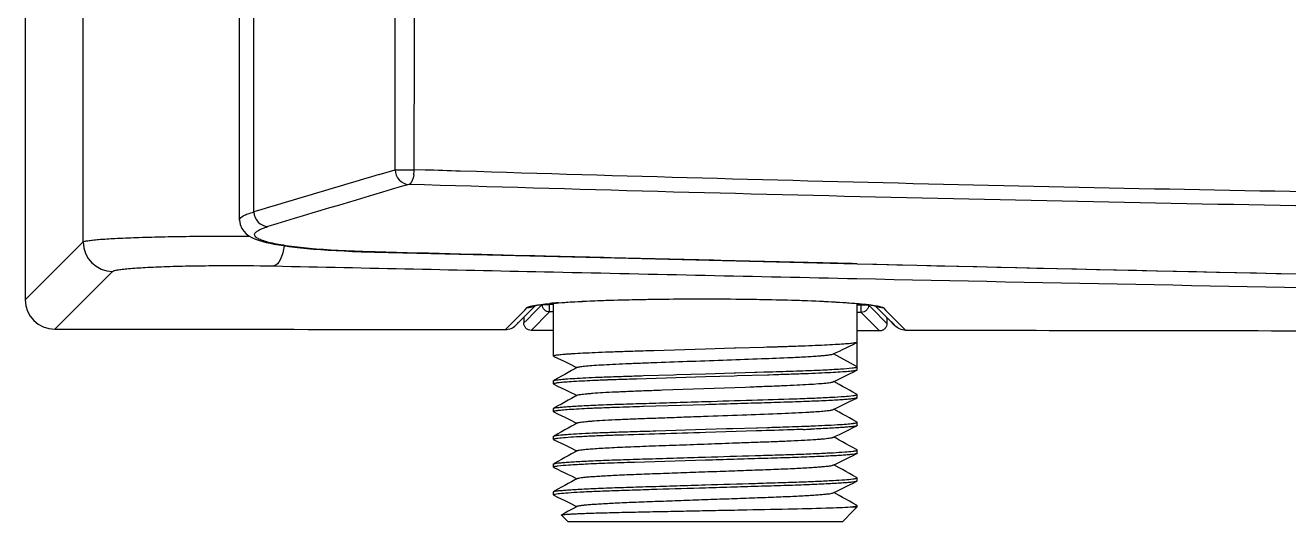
# Model space of a CAD drawing. Header units: millimetres. Extents: x 50 to 1286, y 47 to 781.
# Drawn here: x 50 to 135.7, y 368.3 to 402 of the extents above; entities that cross this region are included whole.
import ezdxf

# ---------------------------------------------------------------- set-up
doc = ezdxf.new("R2010")
doc.units = ezdxf.units.MM
doc.header["$LTSCALE"] = 20
doc.layers.add('00_COMPONENTS', color=7, linetype='Continuous')

msp = doc.modelspace()

# ---------------------------------------------------------------- linework, layer by layer
at = {"layer": '00_COMPONENTS', "color": 7, "linetype": 'Continuous'}
for p, q in [((49.999, 437.408), (49.999, 383.402)), ((64.542, 388.816), (64.542, 404.25)), ((64.542, 388.812), (64.542, 388.813)), ((73.7, 386.638), (73.7, 386.638)), ((83.285, 381.676), (84.27, 382.664)), ((84.27, 382.664), (84.565, 382.96)), ((84.565, 382.96), (84.62, 383.015)), ((85.845, 379.58), (85.845, 383.167)), ((106.445, 380.522), (106.445, 383.147)), ((83.826, 382.219), (83.826, 381.827)), ((108.464, 382.186), (108.464, 381.793)), ((108.894, 381.75), (109.001, 381.642)), ((85.845, 381.326), (84.325, 381.328)), ((107.964, 381.293), (106.445, 381.296)), ((92.637, 379.944), (92.611, 379.944)), ((96.145, 380.051), (92.637, 379.944)), ((98.097, 380.111), (96.145, 380.051)), ((98.184, 380.113), (98.097, 380.111)), ((100.107, 380.172), (98.184, 380.113)), ((101.277, 380.208), (101.193, 380.205)), ((101.4, 380.211), (101.277, 380.208)), ((106.445, 380.522), (106.429, 380.507)), ((106.445, 378.855), (106.445, 380.522)), ((106.445, 378.855), (104.845, 379.743)), ((87.268, 378.878), (87.427, 378.8)), ((87.46, 378.818), (87.427, 378.8)), ((91.297, 378.236), (91.347, 378.238)), ((91.347, 378.238), (91.818, 378.252)), ((96.145, 378.168), (91.476, 378.026)), ((91.818, 378.252), (91.941, 378.256)), ((91.941, 378.256), (93.998, 378.318)), ((93.998, 378.318), (94.196, 378.324)), ((94.196, 378.324), (96.145, 378.384)), ((96.145, 378.384), (98.09, 378.443)), ((98.097, 378.227), (96.145, 378.168)), ((98.09, 378.443), (98.19, 378.446)), ((98.291, 378.233), (98.097, 378.227)), ((98.19, 378.446), (99.491, 378.486)), ((100.349, 378.296), (98.291, 378.233)), ((99.491, 378.486), (99.641, 378.49)), ((99.641, 378.49), (100.114, 378.505)), ((100.114, 378.505), (100.711, 378.523)), ((100.475, 378.3), (100.349, 378.296)), ((100.759, 378.308), (100.475, 378.3)), ((100.946, 378.314), (100.759, 378.308)), ((100.993, 378.315), (100.946, 378.314)), ((106.445, 378.639), (106.445, 378.855)), ((85.845, 377.697), (85.845, 377.913)), ((88.982, 377.94), (88.893, 377.937)), ((91.343, 378.022), (91.294, 378.02)), ((91.476, 378.026), (91.343, 378.022)), ((93.238, 377.284), (98.837, 377.486)), ((98.837, 377.486), (99.181, 377.498)), ((99.181, 377.498), (99.306, 377.503)), ((104.825, 377.841), (104.862, 377.859)), ((105.013, 377.775), (104.862, 377.859)), ((87.268, 376.995), (87.427, 376.917)), ((87.46, 376.935), (87.427, 376.917)), ((102.19, 376.687), (102.211, 376.687)), ((106.432, 376.986), (106.398, 377.005)), ((106.445, 376.755), (106.445, 376.971)), ((85.845, 375.814), (85.845, 376.03)), ((88.982, 376.057), (88.888, 376.053)), ((91.94, 376.157), (91.897, 376.155)), ((96.145, 376.285), (91.94, 376.157)), ((104.825, 375.957), (104.862, 375.975)), ((105.013, 375.891), (104.862, 375.975)), ((87.268, 375.111), (87.427, 375.034)), ((87.46, 375.052), (87.427, 375.034)), ((96.145, 374.617), (97.577, 374.661)), ((97.577, 374.661), (97.754, 374.666)), ((97.754, 374.666), (98.008, 374.674)), ((98.008, 374.674), (99.606, 374.723)), ((99.606, 374.723), (99.679, 374.725)), ((99.679, 374.725), (100.35, 374.745)), ((102.693, 374.821), (102.776, 374.824)), ((103.371, 374.631), (103.305, 374.629)), ((103.308, 374.845), (103.374, 374.848)), ((103.374, 374.848), (103.402, 374.849)), ((106.432, 375.102), (106.398, 375.121)), ((106.445, 374.872), (106.445, 375.088)), ((85.845, 373.93), (85.845, 374.146)), ((89.649, 374.199), (89.514, 374.194)), ((90.228, 374.219), (90.078, 374.214)), ((92.364, 374.502), (92.609, 374.51)), ((92.609, 374.51), (92.781, 374.515)), ((92.781, 374.515), (96.145, 374.617)), ((99.613, 374.507), (96.145, 374.401)), ((99.68, 374.509), (99.613, 374.507)), ((102.771, 374.608), (102.701, 374.605)), ((104.825, 374.074), (104.862, 374.092)), ((105.013, 374.008), (104.862, 374.092)), ((87.268, 373.228), (87.427, 373.15)), ((87.46, 373.168), (87.427, 373.15)), ((106.432, 373.219), (106.398, 373.238)), ((106.445, 372.989), (106.445, 373.205)), ((85.845, 372.047), (85.845, 372.263)), ((91.337, 372.372), (91.294, 372.37)), ((96.145, 372.518), (91.337, 372.372)), ((104.825, 372.191), (104.862, 372.209)), ((105.013, 372.125), (104.862, 372.209)), ((87.268, 371.345), (87.427, 371.267)), ((87.46, 371.285), (87.427, 371.267)), ((106.432, 371.336), (106.398, 371.355)), ((106.445, 371.105), (106.445, 371.321)), ((85.845, 370.164), (85.845, 370.38)), ((85.845, 370.164), (85.862, 370.147)), ((104.825, 370.307), (104.862, 370.325)), ((105.013, 370.241), (104.862, 370.325)), ((86.845, 368.35), (86.393, 368.801)), ((87.268, 369.461), (87.427, 369.384)), ((87.46, 369.402), (87.427, 369.384)), ((105.445, 368.35), (106.196, 369.101)), ((105.976, 369.35), (106.432, 369.35)), ((106.196, 369.101), (106.445, 369.35)), ((106.432, 369.452), (106.398, 369.471)), ((106.445, 369.438), (106.432, 369.453)), ((106.432, 369.35), (106.445, 369.35)), ((106.445, 369.35), (106.445, 369.438)), ((88.504, 368.35), (86.845, 368.35)), ((88.895, 368.35), (88.504, 368.35)), ((96.145, 368.35), (88.895, 368.35)), ((96.347, 368.35), (96.145, 368.35)), ((103.639, 368.35), (96.347, 368.35)), ((104.874, 368.35), (103.639, 368.35)), ((105.445, 368.35), (104.874, 368.35))]:
    msp.add_line(p, q, dxfattribs=at)
at = {"layer": '00_COMPONENTS', "color": 9, "linetype": 'Continuous'}
for p, q in [((50, 437.9), (50, 383.402)), ((53.928, 387.325), (53.928, 405.396)), ((65.512, 389.362), (65.512, 404.25)), ((74.015, 391.904), (75.087, 392.221)), ((77.135, 392.201), (76.392, 392.225)), ((80.61, 392.092), (79.517, 392.126)), ((50, 383.402), (53.928, 387.325)), ((73.7, 386.638), (73.744, 386.644)), ((51.997, 381.405), (55.925, 385.328)), ((50, 383.402), (49.999, 383.402)), ((82.74, 381.548), (83.895, 382.707)), ((83.895, 382.707), (84.06, 382.873)), ((84.374, 382.375), (84.161, 382.162)), ((85.571, 382.573), (84.325, 381.328)), ((85.073, 383.072), (84.374, 382.375)), ((85.073, 383.072), (85.073, 383.086)), ((85.073, 383.072), (85.572, 383.072)), ((85.571, 382.573), (85.572, 383.072)), ((85.845, 382.573), (85.571, 382.573)), ((85.572, 383.072), (85.572, 383.141)), ((85.845, 383.072), (85.572, 383.072)), ((106.718, 383.042), (106.445, 383.042)), ((106.717, 382.542), (106.445, 382.543)), ((106.717, 382.542), (106.718, 383.042)), ((107.964, 381.293), (106.717, 382.542)), ((106.718, 383.122), (106.718, 383.042)), ((107.217, 383.042), (106.718, 383.042)), ((107.217, 383.065), (107.217, 383.042)), ((107.43, 382.828), (107.217, 383.042)), ((108.464, 381.793), (107.43, 382.828)), ((108.227, 382.849), (108.391, 382.683)), ((108.391, 382.683), (108.556, 382.516)), ((82.575, 381.383), (82.74, 381.548)), ((84.051, 382.052), (83.826, 381.827)), ((84.161, 382.162), (84.051, 382.052)), ((109.546, 381.513), (109.712, 381.345))]:
    msp.add_line(p, q, dxfattribs=at)
at = {"layer": '00_COMPONENTS', "color": 7, "linetype": 'Continuous'}
for points in [[(64.542, 388.812), (64.585, 388.499), (64.688, 388.246)], [(64.688, 388.246), (64.825, 388.045), (64.988, 387.879)], [(64.988, 387.879), (65.162, 387.748), (65.334, 387.646), (65.506, 387.563), (65.691, 387.488), (65.893, 387.419), (66.108, 387.355), (66.345, 387.294), (66.605, 387.235), (66.888, 387.179), (67.196, 387.124), (67.529, 387.072), (67.887, 387.021)], [(67.887, 387.021), (68.27, 386.973), (68.677, 386.928), (69.109, 386.885), (69.566, 386.844), (70.048, 386.807), (70.554, 386.772), (71.082, 386.74), (71.633, 386.711), (72.206, 386.686), (72.798, 386.664), (73.407, 386.645), (73.7, 386.638)], [(73.7, 386.638), (90.926, 386.222), (106.44, 385.845)], [(106.44, 385.845), (108.577, 385.793), (125.781, 385.393), (142.545, 385.035), (158.892, 384.718), (174.891, 384.442), (190.546, 384.207), (193.147, 384.174)], [(86.018, 383.181), (86.202, 383.196), (86.398, 383.211), (86.604, 383.225), (86.821, 383.239), (87.048, 383.253), (87.287, 383.267), (87.537, 383.281), (87.797, 383.294), (88.069, 383.307), (88.352, 383.32), (88.645, 383.333), (88.949, 383.345), (89.263, 383.356), (89.586, 383.368), (89.919, 383.378), (90.262, 383.388), (90.613, 383.398), (90.972, 383.407), (91.339, 383.416), (91.714, 383.424), (92.095, 383.431), (92.482, 383.437), (92.875, 383.443), (93.274, 383.448), (93.676, 383.453), (94.083, 383.456), (94.493, 383.46), (94.905, 383.462), (95.319, 383.463), (95.735, 383.464), (96.15, 383.464), (96.566, 383.463), (96.981, 383.462), (97.394, 383.459), (97.806, 383.456), (98.214, 383.453), (98.62, 383.448), (99.021, 383.443), (99.418, 383.437), (99.81, 383.431), (100.196, 383.423), (100.576, 383.416), (100.949, 383.407), (101.315, 383.398), (101.674, 383.388), (102.024, 383.378), (102.366, 383.367), (102.699, 383.356), (103.023, 383.344), (103.338, 383.332), (103.642, 383.319), (103.937, 383.306), (104.221, 383.293), (104.494, 383.279), (104.757, 383.265), (105.009, 383.251), (105.25, 383.236), (105.479, 383.221), (105.698, 383.206), (105.906, 383.191), (106.103, 383.176), (106.289, 383.161)], [(84.529, 382.996), (84.524, 382.994), (84.506, 382.987), (84.513, 382.989), (84.533, 382.995), (84.566, 383.003), (84.614, 383.014), (84.672, 383.025), (84.741, 383.038), (84.822, 383.051), (84.914, 383.065)], [(84.914, 383.065), (85.015, 383.079), (85.128, 383.093), (85.25, 383.108), (85.383, 383.122), (85.526, 383.137)], [(85.526, 383.137), (85.679, 383.152), (85.843, 383.167), (86.018, 383.181)], [(106.289, 383.161), (106.464, 383.146), (106.628, 383.13), (106.781, 383.115), (106.923, 383.1), (107.055, 383.085), (107.176, 383.07), (107.286, 383.056), (107.385, 383.042), (107.475, 383.028), (107.553, 383.015), (107.62, 383.002), (107.677, 382.991), (107.723, 382.981), (107.754, 382.973), (107.759, 382.971)], [(107.666, 382.993), (107.814, 382.843), (107.998, 382.658), (108.18, 382.473), (108.361, 382.29), (108.54, 382.109)], [(108.54, 382.109), (108.718, 381.929), (108.894, 381.75)], [(104.826, 379.725), (105.019, 379.819), (105.235, 379.925), (105.458, 380.033), (105.688, 380.145), (105.924, 380.26), (106.166, 380.379), (106.429, 380.507)], [(85.862, 379.564), (86.121, 379.438), (86.362, 379.32), (86.597, 379.205), (86.827, 379.093), (87.05, 378.984), (87.268, 378.878)], [(87.427, 378.8), (87.276, 378.716), (87.059, 378.595), (86.837, 378.472), (86.609, 378.345), (86.375, 378.215), (86.136, 378.082), (85.892, 377.946), (85.858, 377.927)], [(104.862, 377.859), (105.022, 377.936), (105.239, 378.043), (105.463, 378.152), (105.692, 378.264), (105.928, 378.378), (106.169, 378.496), (106.428, 378.622)], [(85.862, 377.681), (86.121, 377.554), (86.362, 377.437), (86.597, 377.322), (86.827, 377.21), (87.05, 377.101), (87.268, 376.995)], [(106.398, 377.005), (106.153, 377.141), (105.914, 377.273), (105.681, 377.403), (105.453, 377.53), (105.23, 377.654), (105.013, 377.775)], [(87.427, 376.917), (87.276, 376.833), (87.059, 376.712), (86.837, 376.588), (86.609, 376.462), (86.375, 376.332), (86.136, 376.199), (85.892, 376.063), (85.858, 376.044)], [(104.862, 375.975), (105.022, 376.053), (105.239, 376.159), (105.463, 376.268), (105.692, 376.38), (105.928, 376.495), (106.169, 376.613), (106.428, 376.739)], [(85.862, 375.797), (86.121, 375.671), (86.362, 375.553), (86.597, 375.439), (86.827, 375.327), (87.05, 375.218), (87.268, 375.111)], [(106.398, 375.121), (106.153, 375.257), (105.914, 375.39), (105.681, 375.52), (105.453, 375.647), (105.23, 375.77), (105.013, 375.891)], [(87.427, 375.034), (87.276, 374.95), (87.059, 374.829), (86.837, 374.705), (86.609, 374.578), (86.375, 374.448), (86.136, 374.316), (85.892, 374.18), (85.858, 374.161)], [(104.862, 374.092), (105.022, 374.17), (105.239, 374.276), (105.463, 374.385), (105.692, 374.497), (105.928, 374.612), (106.169, 374.729), (106.428, 374.856)], [(85.862, 373.914), (86.121, 373.788), (86.362, 373.67), (86.597, 373.555), (86.827, 373.443), (87.05, 373.334), (87.268, 373.228)], [(106.398, 373.238), (106.153, 373.374), (105.914, 373.507), (105.681, 373.637), (105.453, 373.763), (105.23, 373.887), (105.013, 374.008)], [(87.427, 373.15), (87.276, 373.066), (87.059, 372.945), (86.837, 372.822), (86.609, 372.695), (86.375, 372.565), (86.136, 372.432), (85.892, 372.296), (85.858, 372.277)], [(104.862, 372.209), (105.022, 372.286), (105.239, 372.393), (105.463, 372.502), (105.692, 372.614), (105.928, 372.728), (106.169, 372.846), (106.428, 372.972)], [(106.398, 371.355), (106.153, 371.491), (105.914, 371.623), (105.681, 371.753), (105.453, 371.88), (105.23, 372.004), (105.013, 372.125)], [(87.427, 371.267), (87.276, 371.183), (87.059, 371.062), (86.837, 370.938), (86.609, 370.812), (86.375, 370.682), (86.136, 370.549), (85.892, 370.413), (85.858, 370.394)], [(85.862, 372.031), (86.121, 371.904), (86.362, 371.787), (86.597, 371.672), (86.827, 371.56), (87.05, 371.451), (87.268, 371.345)], [(104.862, 370.325), (105.022, 370.403), (105.239, 370.509), (105.463, 370.618), (105.692, 370.73), (105.928, 370.845), (106.169, 370.963), (106.428, 371.089)], [(85.862, 370.147), (86.121, 370.021), (86.362, 369.903), (86.597, 369.789), (86.827, 369.677), (87.05, 369.568), (87.268, 369.461)], [(106.398, 369.471), (106.153, 369.607), (105.914, 369.74), (105.681, 369.87), (105.453, 369.997), (105.23, 370.12), (105.013, 370.241)], [(87.427, 369.384), (87.276, 369.3), (87.059, 369.179), (86.837, 369.055), (86.609, 368.928), (86.397, 368.811)]]:
    msp.add_lwpolyline(points, dxfattribs=at)
at = {"layer": '00_COMPONENTS', "color": 9, "linetype": 'Continuous'}
for centre, radius, start, end in [((-83556.706, 581.309), 83632.007, 359.87045716, 0.12959931), ((-144837.172, 581.272), 144913.685, 359.92525473, 0.07481615), ((463.596, -926.225), 1374.496, 106.465393, 106.83533), ((465.933, -931.226), 1378.734, 106.427195, 106.842283), ((55.932, 387.331), 2.003, 180.17046, 269.81182), ((309.362, 8678.882), 8295.522, 268.5982658, 269.1972597), ((303.96, 9540.599), 9157.888, 268.7639995, 269.016615), ((88.614, 350.513), 32.776, 94.29089, 95.30486)]:
    msp.add_arc(centre, radius, start, end, dxfattribs=at)
at = {"layer": '00_COMPONENTS', "color": 7, "linetype": 'Continuous'}
for centre, radius, start, end in [((74.023, 392.256), 2.367, 350.85003, 359.00253), ((52, 383.405), 2, 180.07848, 269.9158), ((82.585, 382.373), 0.989, 315.26579, 330.13842), ((109.705, 382.336), 0.988, 209.80834, 224.43856), ((94.125, 251.074), 126.97, 92.36172, 92.54746), ((95.519, 216.714), 161.358, 92.13281, 92.32196), ((96.76, 183.182), 194.914, 91.95994, 92.13039), ((103.284, -13.229), 391.433, 91.7554, 91.93119), ((94.118, 249.362), 126.799, 92.36385, 92.54756), ((95.519, 214.831), 161.358, 92.13281, 92.32196), ((96.755, 181.436), 194.776, 91.96098, 92.13045), ((109.346, -203.953), 580.371, 91.722849, 91.901378), ((100.014, 426.969), 51.281, 273.54756, 273.89677), ((96.977, 530.46), 155.96, 272.12894, 272.32534), ((96.771, 536.07), 161.357, 272.13281, 272.32197), ((96.862, 176.463), 197.868, 91.96462, 92.08893)]:
    msp.add_arc(centre, radius, start, end, dxfattribs=at)
at = {"layer": '00_COMPONENTS', "color": 9, "linetype": 'Continuous'}
for points, knots in [([(75.087, 392.221), (75.097, 391.971), (75.296, 391.469), (75.792, 391.234), (76.031, 391.227)], [0, 0, 0, 0, 0.511126, 1, 1, 1, 1]), ([(75.087, 392.221), (75.158, 392.22), (75.592, 392.216), (76.026, 392.215), (76.39, 392.214)], [0, 0, 0, 0, 0.162748, 1, 1, 1, 1]), ([(212.384, 389.986), (190.266, 390.054), (146.334, 390.389), (102.413, 391.417), (80.61, 392.092)], [0, 0, 0, 0, 0.503463, 1, 1, 1, 1]), ([(212.135, 389.086), (189.284, 389.144), (143.909, 389.469), (98.544, 390.536), (76.032, 391.227)], [0, 0, 0, 0, 0.503618, 1, 1, 1, 1]), ([(64.541, 388.813), (64.541, 388.936), (64.786, 389.102), (65.117, 389.242), (65.37, 389.322), (65.512, 389.362)], [0, 0, 0, 0, 0.321802, 0.613553, 1, 1, 1, 1]), ([(65.512, 389.362), (65.522, 389.11), (65.723, 388.608), (66.221, 388.374), (66.462, 388.368)], [0, 0, 0, 0, 0.511124, 1, 1, 1, 1]), ([(73.744, 386.644), (72.989, 386.663), (71.57, 386.712), (69.605, 386.84), (68.171, 386.992), (67.217, 387.14), (66.658, 387.254), (66.211, 387.372), (65.88, 387.499), (65.659, 387.624), (65.554, 387.763), (65.562, 387.872), (65.624, 387.983), (65.798, 388.109), (66.09, 388.244), (66.327, 388.326), (66.462, 388.368)], [0, 0, 0, 0, 0.238291, 0.448272, 0.62181, 0.693114, 0.753262, 0.801882, 0.838891, 0.864867, 0.882019, 0.889507, 0.897949, 0.921274, 0.955384, 1, 1, 1, 1]), ([(53.928, 387.325), (53.958, 387.349), (54.069, 387.377), (54.278, 387.419), (54.593, 387.456), (55.203, 387.513), (56.189, 387.573), (57.606, 387.632), (59.291, 387.678), (61.171, 387.709), (63.167, 387.723), (64.528, 387.722), (65.214, 387.718)], [0, 0, 0, 0, 0.010184, 0.029257, 0.05726, 0.093975, 0.191941, 0.319148, 0.470278, 0.638965, 0.818029, 1, 1, 1, 1]), ([(67.56, 387.067), (67.514, 386.735), (67.418, 386.243), (67.062, 385.719), (66.869, 385.694)], [0, 0, 0, 0, 0.632526, 1, 1, 1, 1]), ([(106.433, 385.843), (104.67, 385.885), (97.627, 386.053), (90.583, 386.226), (85.303, 386.357)], [0, 0, 0, 0, 0.250269, 1, 1, 1, 1]), ([(55.925, 385.328), (55.953, 385.355), (56.067, 385.388), (56.279, 385.435), (56.605, 385.478), (57.232, 385.542), (58.241, 385.606), (59.675, 385.666), (61.346, 385.706), (63.771, 385.733), (65.629, 385.72), (66.869, 385.694)], [0, 0, 0, 0, 0.010622, 0.030792, 0.060593, 0.099682, 0.203562, 0.336812, 0.492083, 0.660679, 1, 1, 1, 1]), ([(86.162, 383.197), (87.598, 383.306), (90.908, 383.428), (96.095, 383.489), (101.293, 383.421), (104.619, 383.294), (106.066, 383.183)], [0, 0, 0, 0, 0.216911, 0.498821, 0.781364, 1, 1, 1, 1]), ([(84.06, 382.873), (84.1, 382.912), (84.263, 382.962), (84.565, 383.029), (85.027, 383.092), (85.382, 383.13), (85.584, 383.149)], [0, 0, 0, 0, 0.107676, 0.310282, 0.608747, 1, 1, 1, 1]), ([(85.571, 382.573), (85.507, 382.573), (85.376, 382.6), (85.21, 382.711), (85.099, 382.876), (85.073, 383.007), (85.073, 383.072)], [0, 0, 0, 0, 0.249915, 0.5, 0.750085, 1, 1, 1, 1]), ([(106.066, 383.183), (106.508, 383.15), (107.099, 383.099), (107.78, 382.995), (108.022, 382.942), (108.114, 382.909)], [0, 0, 0, 0, 0.642946, 0.858382, 1, 1, 1, 1]), ([(107.217, 383.042), (107.217, 382.977), (107.19, 382.845), (107.079, 382.68), (106.913, 382.569), (106.782, 382.542), (106.717, 382.542)], [0, 0, 0, 0, 0.249914, 0.5, 0.750086, 1, 1, 1, 1]), ([(108.114, 382.909), (108.127, 382.904), (108.167, 382.888), (108.207, 382.869), (108.227, 382.849)], [0, 0, 0, 0, 0.319932, 1, 1, 1, 1])]:
    msp.add_open_spline(points, degree=3, knots=knots, dxfattribs=at)
at = {"layer": '00_COMPONENTS', "color": 7, "linetype": 'Continuous'}
for points, knots in [([(76.36, 391.879), (76.355, 391.85), (76.335, 391.741), (76.306, 391.632), (76.278, 391.556)], [0, 0, 0, 0, 0.265962, 1, 1, 1, 1]), ([(76.278, 391.556), (76.249, 391.477), (76.192, 391.35), (76.085, 391.243), (76.031, 391.227)], [0, 0, 0, 0, 0.599254, 1, 1, 1, 1]), ([(84.325, 381.328), (84.26, 381.328), (84.128, 381.354), (83.963, 381.465), (83.852, 381.631), (83.826, 381.762), (83.826, 381.827)], [0, 0, 0, 0, 0.249997, 0.5, 0.750002, 1, 1, 1, 1]), ([(108.464, 381.793), (108.464, 381.728), (108.438, 381.596), (108.326, 381.43), (108.16, 381.319), (108.029, 381.293), (107.964, 381.293)], [0, 0, 0, 0, 0.249998, 0.5, 0.750003, 1, 1, 1, 1]), ([(90.673, 379.884), (90.321, 379.873), (89.651, 379.85), (88.704, 379.813), (87.876, 379.775), (87.266, 379.741), (86.847, 379.713), (86.588, 379.694), (86.367, 379.674), (86.184, 379.655), (86.043, 379.638), (85.937, 379.619), (85.881, 379.605), (85.845, 379.589), (85.845, 379.58)], [0, 0, 0, 0, 0.21803, 0.414599, 0.586586, 0.731288, 0.792652, 0.846378, 0.892256, 0.930093, 0.959772, 0.981219, 0.994435, 1, 1, 1, 1]), ([(92.611, 379.944), (92.443, 379.939), (91.797, 379.919), (91.151, 379.899), (90.673, 379.884)], [0, 0, 0, 0, 0.259268, 1, 1, 1, 1]), ([(101.193, 380.205), (101.104, 380.202), (100.742, 380.191), (100.381, 380.18), (100.107, 380.172)], [0, 0, 0, 0, 0.244551, 1, 1, 1, 1]), ([(106.429, 380.507), (106.412, 380.498), (106.363, 380.486), (106.27, 380.469), (106.139, 380.451), (105.891, 380.424), (105.491, 380.392), (104.907, 380.354), (104.192, 380.317), (103.356, 380.28), (102.412, 380.244), (101.748, 380.222), (101.4, 380.211)], [0, 0, 0, 0, 0.011287, 0.029975, 0.056126, 0.089672, 0.178467, 0.295124, 0.437916, 0.604702, 0.793003, 1, 1, 1, 1]), ([(85.845, 379.58), (85.845, 379.579), (85.847, 379.571), (85.856, 379.567), (85.862, 379.564)], [0, 0, 0, 0, 0.171791, 1, 1, 1, 1]), ([(87.46, 378.818), (87.478, 378.828), (87.531, 378.843), (87.631, 378.862), (87.773, 378.882), (88.043, 378.913), (88.479, 378.95), (89.112, 378.993), (89.884, 379.035), (90.778, 379.077), (91.778, 379.115), (93.263, 379.169), (95.224, 379.238), (97.591, 379.325), (99.846, 379.405), (101.291, 379.459), (101.963, 379.489)], [0, 0, 0, 0, 0.004195, 0.011223, 0.021114, 0.033826, 0.067403, 0.111408, 0.164939, 0.226988, 0.296329, 0.371599, 0.533996, 0.701464, 0.860945, 1, 1, 1, 1]), ([(101.963, 379.489), (102.341, 379.506), (102.876, 379.532), (103.545, 379.576), (103.947, 379.606), (104.275, 379.635), (104.529, 379.663), (104.704, 379.691), (104.796, 379.71), (104.826, 379.725)], [0, 0, 0, 0, 0.394391, 0.558865, 0.699401, 0.814552, 0.903482, 0.965349, 1, 1, 1, 1]), ([(85.858, 377.927), (85.875, 377.936), (85.926, 377.949), (86.023, 377.967), (86.162, 377.985), (86.343, 378.005), (86.564, 378.024), (86.936, 378.053), (87.496, 378.087), (88.273, 378.127), (89.18, 378.165), (90.202, 378.202), (90.921, 378.225), (91.297, 378.236)], [0, 0, 0, 0, 0.010559, 0.0287, 0.054455, 0.087754, 0.128498, 0.176513, 0.293552, 0.43698, 0.604431, 0.793136, 1, 1, 1, 1]), ([(100.711, 378.523), (101.328, 378.542), (102.465, 378.577), (104.002, 378.638), (105.183, 378.702), (105.843, 378.75), (106.103, 378.78)], [0, 0, 0, 0, 0.343002, 0.632199, 0.854534, 1, 1, 1, 1]), ([(106.428, 378.623), (106.409, 378.614), (106.356, 378.601), (106.255, 378.583), (106.113, 378.565), (105.844, 378.536), (105.409, 378.503), (104.775, 378.464), (104, 378.424), (103.097, 378.386), (102.08, 378.349), (101.366, 378.327), (100.993, 378.315)], [0, 0, 0, 0, 0.01128, 0.030062, 0.056355, 0.090089, 0.179394, 0.296565, 0.439727, 0.606555, 0.794325, 1, 1, 1, 1]), ([(106.103, 378.78), (106.13, 378.783), (106.216, 378.794), (106.302, 378.806), (106.361, 378.819)], [0, 0, 0, 0, 0.311294, 1, 1, 1, 1]), ([(106.361, 378.819), (106.382, 378.823), (106.407, 378.83), (106.445, 378.845), (106.445, 378.855)], [0, 0, 0, 0, 0.704351, 1, 1, 1, 1]), ([(106.445, 378.639), (106.445, 378.637), (106.442, 378.629), (106.434, 378.626), (106.428, 378.623)], [0, 0, 0, 0, 0.171791, 1, 1, 1, 1]), ([(85.845, 377.913), (85.845, 377.914), (85.847, 377.921), (85.853, 377.924), (85.858, 377.927)], [0, 0, 0, 0, 0.182227, 1, 1, 1, 1]), ([(85.991, 377.745), (85.954, 377.739), (85.906, 377.729), (85.859, 377.713), (85.845, 377.702), (85.845, 377.697)], [0, 0, 0, 0, 0.715275, 0.90543, 1, 1, 1, 1]), ([(85.845, 377.697), (85.845, 377.696), (85.847, 377.688), (85.856, 377.684), (85.862, 377.681)], [0, 0, 0, 0, 0.171791, 1, 1, 1, 1]), ([(86.138, 377.766), (86.124, 377.764), (86.075, 377.758), (86.026, 377.751), (85.991, 377.745)], [0, 0, 0, 0, 0.281282, 1, 1, 1, 1]), ([(88.482, 377.919), (87.999, 377.897), (87.343, 377.865), (86.561, 377.809), (86.263, 377.781), (86.138, 377.766)], [0, 0, 0, 0, 0.616822, 0.839373, 1, 1, 1, 1]), ([(87.46, 376.935), (87.479, 376.945), (87.536, 376.96), (87.643, 376.981), (87.796, 377.001), (87.993, 377.023), (88.234, 377.046), (88.638, 377.079), (89.241, 377.117), (90.072, 377.162), (91.033, 377.204), (92.103, 377.244), (92.85, 377.271), (93.238, 377.284)], [0, 0, 0, 0, 0.01113, 0.030012, 0.056683, 0.091013, 0.132849, 0.181944, 0.300951, 0.445574, 0.612744, 0.79886, 1, 1, 1, 1]), ([(99.306, 377.503), (99.676, 377.516), (100.389, 377.541), (101.407, 377.581), (102.321, 377.621), (103.111, 377.664), (103.762, 377.708), (104.212, 377.744), (104.493, 377.776), (104.642, 377.797), (104.748, 377.817), (104.805, 377.831), (104.825, 377.841)], [0, 0, 0, 0, 0.200868, 0.386345, 0.552665, 0.696616, 0.815393, 0.906558, 0.941255, 0.968441, 0.98801, 1, 1, 1, 1]), ([(85.858, 376.044), (85.869, 376.05), (85.901, 376.06), (85.995, 376.08), (86.171, 376.104), (86.448, 376.132), (86.812, 376.16), (87.261, 376.19), (87.79, 376.219), (88.394, 376.248), (89.334, 376.288), (90.651, 376.334), (92.369, 376.385), (94.222, 376.442), (95.496, 376.481), (96.145, 376.501)], [0, 0, 0, 0, 0.003744, 0.009656, 0.028063, 0.055168, 0.090767, 0.134537, 0.186107, 0.244999, 0.310697, 0.460075, 0.628868, 0.811049, 1, 1, 1, 1]), ([(106.428, 376.739), (106.415, 376.733), (106.381, 376.724), (106.284, 376.703), (106.104, 376.68), (105.823, 376.652), (105.455, 376.623), (105.004, 376.594), (104.249, 376.552), (103.133, 376.503), (101.616, 376.45), (99.904, 376.399), (98.059, 376.343), (96.79, 376.304), (96.145, 376.285)], [0, 0, 0, 0, 0.004037, 0.010232, 0.029147, 0.056673, 0.092601, 0.13661, 0.188329, 0.312959, 0.462069, 0.630344, 0.811833, 1, 1, 1, 1]), ([(96.145, 376.501), (97.204, 376.533), (99.219, 376.595), (101.235, 376.654), (102.19, 376.687)], [0, 0, 0, 0, 0.525647, 1, 1, 1, 1]), ([(102.211, 376.687), (102.665, 376.703), (103.495, 376.734), (104.616, 376.786), (105.476, 376.839), (105.959, 376.879), (106.152, 376.902)], [0, 0, 0, 0, 0.344825, 0.631932, 0.852551, 1, 1, 1, 1]), ([(106.152, 376.902), (106.166, 376.904), (106.215, 376.91), (106.264, 376.917), (106.299, 376.923)], [0, 0, 0, 0, 0.281282, 1, 1, 1, 1]), ([(106.299, 376.923), (106.336, 376.93), (106.384, 376.939), (106.431, 376.955), (106.445, 376.966), (106.445, 376.971)], [0, 0, 0, 0, 0.715275, 0.90543, 1, 1, 1, 1]), ([(106.445, 376.755), (106.445, 376.754), (106.442, 376.746), (106.434, 376.742), (106.428, 376.739)], [0, 0, 0, 0, 0.171791, 1, 1, 1, 1]), ([(106.445, 376.971), (106.445, 376.973), (106.443, 376.979), (106.436, 376.983), (106.432, 376.985)], [0, 0, 0, 0, 0.182227, 1, 1, 1, 1]), ([(85.845, 376.03), (85.845, 376.031), (85.847, 376.037), (85.853, 376.041), (85.858, 376.044)], [0, 0, 0, 0, 0.182227, 1, 1, 1, 1]), ([(85.991, 375.862), (85.954, 375.855), (85.906, 375.846), (85.859, 375.83), (85.845, 375.819), (85.845, 375.814)], [0, 0, 0, 0, 0.715275, 0.90543, 1, 1, 1, 1]), ([(85.845, 375.814), (85.845, 375.812), (85.847, 375.804), (85.856, 375.801), (85.862, 375.798)], [0, 0, 0, 0, 0.171791, 1, 1, 1, 1]), ([(86.138, 375.883), (86.124, 375.881), (86.075, 375.875), (86.026, 375.868), (85.991, 375.862)], [0, 0, 0, 0, 0.281282, 1, 1, 1, 1]), ([(88.482, 376.036), (87.999, 376.014), (87.343, 375.982), (86.561, 375.926), (86.263, 375.898), (86.138, 375.883)], [0, 0, 0, 0, 0.616822, 0.839373, 1, 1, 1, 1]), ([(87.46, 375.052), (87.48, 375.063), (87.541, 375.078), (87.657, 375.1), (87.823, 375.121), (88.038, 375.144), (88.3, 375.168), (88.74, 375.203), (89.396, 375.242), (90.297, 375.289), (91.336, 375.332), (92.488, 375.374), (93.726, 375.418), (95.021, 375.464), (96.772, 375.528), (98.873, 375.604), (101.155, 375.685), (102.564, 375.748), (103.187, 375.787)], [0, 0, 0, 0, 0.004361, 0.011861, 0.022515, 0.036252, 0.052983, 0.07265, 0.120299, 0.178061, 0.244615, 0.318369, 0.397636, 0.48054, 0.565124, 0.731432, 0.881054, 1, 1, 1, 1]), ([(103.499, 375.807), (103.672, 375.819), (103.977, 375.841), (104.333, 375.874), (104.556, 375.901), (104.675, 375.919), (104.761, 375.936), (104.808, 375.949), (104.825, 375.957)], [0, 0, 0, 0, 0.388962, 0.687652, 0.802016, 0.89226, 0.958165, 1, 1, 1, 1]), ([(100.35, 374.745), (100.557, 374.751), (101.338, 374.775), (102.119, 374.8), (102.693, 374.821)], [0, 0, 0, 0, 0.265013, 1, 1, 1, 1]), ([(106.428, 374.856), (106.397, 374.842), (106.302, 374.824), (106.119, 374.797), (105.851, 374.771), (105.501, 374.743), (105.072, 374.715), (104.353, 374.674), (103.778, 374.648), (103.371, 374.631)], [0, 0, 0, 0, 0.032962, 0.09353, 0.18146, 0.296137, 0.436581, 0.601683, 1, 1, 1, 1]), ([(103.402, 374.849), (103.973, 374.872), (104.747, 374.908), (105.663, 374.97), (106.009, 375.002), (106.152, 375.019)], [0, 0, 0, 0, 0.622013, 0.843697, 1, 1, 1, 1]), ([(106.152, 375.019), (106.166, 375.021), (106.215, 375.027), (106.264, 375.034), (106.299, 375.04)], [0, 0, 0, 0, 0.281282, 1, 1, 1, 1]), ([(106.299, 375.04), (106.336, 375.046), (106.384, 375.056), (106.431, 375.072), (106.445, 375.083), (106.445, 375.088)], [0, 0, 0, 0, 0.715275, 0.90543, 1, 1, 1, 1]), ([(106.445, 374.872), (106.445, 374.871), (106.442, 374.863), (106.434, 374.859), (106.428, 374.856)], [0, 0, 0, 0, 0.171791, 1, 1, 1, 1]), ([(106.445, 375.088), (106.445, 375.089), (106.443, 375.096), (106.436, 375.099), (106.432, 375.102)], [0, 0, 0, 0, 0.182227, 1, 1, 1, 1]), ([(85.845, 374.146), (85.845, 374.148), (85.847, 374.154), (85.853, 374.158), (85.858, 374.16)], [0, 0, 0, 0, 0.182227, 1, 1, 1, 1]), ([(85.991, 373.978), (85.954, 373.972), (85.906, 373.962), (85.859, 373.947), (85.845, 373.935), (85.845, 373.93)], [0, 0, 0, 0, 0.715275, 0.90543, 1, 1, 1, 1]), ([(85.845, 373.93), (85.845, 373.929), (85.847, 373.921), (85.856, 373.917), (85.862, 373.914)], [0, 0, 0, 0, 0.171791, 1, 1, 1, 1]), ([(85.858, 374.16), (85.877, 374.171), (85.938, 374.185), (86.053, 374.205), (86.221, 374.226), (86.439, 374.247), (86.706, 374.269), (87.158, 374.3), (87.834, 374.339), (88.77, 374.382), (89.856, 374.424), (91.071, 374.463), (91.922, 374.489), (92.364, 374.502)], [0, 0, 0, 0, 0.010193, 0.028222, 0.054095, 0.087724, 0.128962, 0.17759, 0.296044, 0.440678, 0.608567, 0.796295, 1, 1, 1, 1]), ([(86.138, 373.999), (86.124, 373.997), (86.075, 373.991), (86.026, 373.984), (85.991, 373.978)], [0, 0, 0, 0, 0.281282, 1, 1, 1, 1]), ([(89.514, 374.194), (89.128, 374.18), (88.42, 374.151), (87.464, 374.103), (86.725, 374.056), (86.307, 374.02), (86.138, 373.999)], [0, 0, 0, 0, 0.342676, 0.628011, 0.848916, 1, 1, 1, 1]), ([(96.145, 374.401), (95.111, 374.369), (93.138, 374.309), (91.166, 374.251), (90.228, 374.219)], [0, 0, 0, 0, 0.524361, 1, 1, 1, 1]), ([(98.457, 373.706), (98.878, 373.721), (99.69, 373.75), (100.857, 373.792), (101.912, 373.836), (102.831, 373.88), (103.5, 373.922), (103.95, 373.956), (104.22, 373.98), (104.442, 374.003), (104.615, 374.026), (104.737, 374.048), (104.802, 374.063), (104.825, 374.074)], [0, 0, 0, 0, 0.197701, 0.382141, 0.548898, 0.694013, 0.814175, 0.863944, 0.906477, 0.941514, 0.968851, 0.988344, 1, 1, 1, 1]), ([(102.701, 374.605), (102.468, 374.597), (101.462, 374.562), (100.455, 374.532), (99.68, 374.509)], [0, 0, 0, 0, 0.230857, 1, 1, 1, 1]), ([(87.46, 373.168), (87.473, 373.176), (87.51, 373.187), (87.619, 373.212), (87.823, 373.238), (88.142, 373.272), (88.56, 373.306), (89.072, 373.34), (89.672, 373.374), (90.351, 373.407), (91.103, 373.439), (91.916, 373.47), (93.096, 373.513), (94.646, 373.567), (96.543, 373.637), (97.821, 373.683), (98.457, 373.706)], [0, 0, 0, 0, 0.004087, 0.010519, 0.030485, 0.059769, 0.098, 0.144775, 0.199511, 0.261508, 0.330057, 0.404258, 0.483234, 0.651555, 0.826682, 1, 1, 1, 1]), ([(96.145, 372.734), (97.267, 372.768), (98.911, 372.818), (101.032, 372.882), (102.449, 372.927), (103.692, 372.976), (104.726, 373.026), (105.523, 373.076), (105.972, 373.114), (106.152, 373.136)], [0, 0, 0, 0, 0.33623, 0.492677, 0.635537, 0.760844, 0.865156, 0.945603, 1, 1, 1, 1]), ([(106.428, 372.973), (106.415, 372.967), (106.381, 372.957), (106.284, 372.936), (106.104, 372.913), (105.823, 372.885), (105.455, 372.856), (105.004, 372.827), (104.249, 372.786), (103.133, 372.736), (101.616, 372.684), (99.904, 372.632), (98.059, 372.576), (96.79, 372.538), (96.145, 372.518)], [0, 0, 0, 0, 0.004037, 0.010232, 0.029147, 0.056673, 0.092601, 0.13661, 0.188329, 0.312959, 0.462069, 0.630344, 0.811833, 1, 1, 1, 1]), ([(106.152, 373.136), (106.166, 373.138), (106.215, 373.144), (106.264, 373.151), (106.299, 373.157)], [0, 0, 0, 0, 0.281282, 1, 1, 1, 1]), ([(106.299, 373.157), (106.336, 373.163), (106.384, 373.173), (106.431, 373.188), (106.445, 373.2), (106.445, 373.205)], [0, 0, 0, 0, 0.715275, 0.90543, 1, 1, 1, 1]), ([(106.445, 372.989), (106.445, 372.987), (106.442, 372.979), (106.434, 372.976), (106.428, 372.973)], [0, 0, 0, 0, 0.171791, 1, 1, 1, 1]), ([(106.445, 373.205), (106.445, 373.206), (106.443, 373.212), (106.436, 373.216), (106.432, 373.219)], [0, 0, 0, 0, 0.182227, 1, 1, 1, 1]), ([(85.845, 372.263), (85.845, 372.264), (85.847, 372.271), (85.853, 372.274), (85.858, 372.277)], [0, 0, 0, 0, 0.182227, 1, 1, 1, 1]), ([(85.991, 372.095), (85.954, 372.089), (85.906, 372.079), (85.859, 372.063), (85.845, 372.052), (85.845, 372.047)], [0, 0, 0, 0, 0.715275, 0.90543, 1, 1, 1, 1]), ([(85.858, 372.277), (85.869, 372.283), (85.901, 372.293), (85.995, 372.314), (86.171, 372.337), (86.448, 372.365), (86.812, 372.394), (87.261, 372.423), (87.79, 372.452), (88.394, 372.482), (89.334, 372.522), (90.651, 372.567), (92.369, 372.619), (94.222, 372.675), (95.496, 372.714), (96.145, 372.734)], [0, 0, 0, 0, 0.003744, 0.009656, 0.028063, 0.055168, 0.090767, 0.134537, 0.186107, 0.244999, 0.310697, 0.460075, 0.628868, 0.811049, 1, 1, 1, 1]), ([(86.138, 372.116), (86.124, 372.114), (86.075, 372.108), (86.026, 372.101), (85.991, 372.095)], [0, 0, 0, 0, 0.281282, 1, 1, 1, 1]), ([(91.294, 372.37), (90.697, 372.352), (89.601, 372.317), (88.125, 372.256), (87.003, 372.193), (86.38, 372.146), (86.138, 372.116)], [0, 0, 0, 0, 0.346924, 0.637198, 0.858107, 1, 1, 1, 1]), ([(87.46, 371.285), (87.486, 371.3), (87.572, 371.318), (87.735, 371.345), (87.973, 371.371), (88.283, 371.4), (88.663, 371.43), (89.298, 371.47), (90.236, 371.52), (91.51, 371.572), (92.948, 371.625), (94.5, 371.679), (96.109, 371.738), (97.72, 371.795), (99.275, 371.852), (100.719, 371.903), (102.002, 371.956), (102.948, 372.004), (103.59, 372.046), (103.976, 372.075), (104.292, 372.103), (104.537, 372.131), (104.706, 372.158), (104.795, 372.177), (104.825, 372.191)], [0, 0, 0, 0, 0.00524, 0.014783, 0.028587, 0.046519, 0.068466, 0.094228, 0.15625, 0.230428, 0.314122, 0.404413, 0.498078, 0.591818, 0.682319, 0.766385, 0.841034, 0.903628, 0.92973, 0.95202, 0.970314, 0.98449, 0.994395, 1, 1, 1, 1]), ([(85.845, 372.047), (85.845, 372.046), (85.847, 372.038), (85.856, 372.034), (85.862, 372.031)], [0, 0, 0, 0, 0.171791, 1, 1, 1, 1]), ([(96.145, 370.851), (97.267, 370.885), (98.911, 370.935), (101.032, 370.999), (102.449, 371.044), (103.692, 371.093), (104.726, 371.143), (105.523, 371.193), (105.972, 371.23), (106.152, 371.252)], [0, 0, 0, 0, 0.33623, 0.492677, 0.635537, 0.760844, 0.865156, 0.945603, 1, 1, 1, 1]), ([(106.152, 371.252), (106.166, 371.254), (106.215, 371.26), (106.264, 371.267), (106.299, 371.273)], [0, 0, 0, 0, 0.281282, 1, 1, 1, 1]), ([(106.299, 371.273), (106.336, 371.28), (106.384, 371.289), (106.431, 371.305), (106.445, 371.316), (106.445, 371.321)], [0, 0, 0, 0, 0.715275, 0.90543, 1, 1, 1, 1]), ([(106.445, 371.321), (106.445, 371.323), (106.443, 371.329), (106.436, 371.333), (106.432, 371.335)], [0, 0, 0, 0, 0.182227, 1, 1, 1, 1]), ([(85.845, 370.38), (85.845, 370.381), (85.847, 370.388), (85.853, 370.392), (85.858, 370.394)], [0, 0, 0, 0, 0.184011, 1, 1, 1, 1]), ([(85.858, 370.394), (85.869, 370.401), (85.901, 370.41), (85.995, 370.431), (86.171, 370.453), (86.448, 370.481), (86.812, 370.51), (87.261, 370.54), (87.79, 370.569), (88.394, 370.598), (89.334, 370.638), (90.651, 370.684), (92.369, 370.736), (94.222, 370.791), (95.496, 370.831), (96.145, 370.851)], [0, 0, 0, 0, 0.003745, 0.009654, 0.028052, 0.055154, 0.090757, 0.134531, 0.186102, 0.244994, 0.310692, 0.460074, 0.628871, 0.811049, 1, 1, 1, 1]), ([(96.145, 370.635), (95.055, 370.601), (93.457, 370.553), (91.39, 370.49), (90, 370.446), (88.769, 370.4), (87.729, 370.351), (86.909, 370.303), (86.438, 370.266), (86.244, 370.245)], [0, 0, 0, 0, 0.329962, 0.484173, 0.625826, 0.751216, 0.857101, 0.940743, 1, 1, 1, 1]), ([(106.428, 371.089), (106.415, 371.083), (106.381, 371.074), (106.284, 371.053), (106.104, 371.03), (105.823, 371.002), (105.455, 370.973), (105.004, 370.944), (104.249, 370.902), (103.133, 370.853), (101.616, 370.8), (99.904, 370.749), (98.059, 370.693), (96.79, 370.654), (96.145, 370.635)], [0, 0, 0, 0, 0.004037, 0.010232, 0.029147, 0.056673, 0.092601, 0.13661, 0.188329, 0.312959, 0.462069, 0.630344, 0.811833, 1, 1, 1, 1]), ([(106.445, 371.105), (106.445, 371.104), (106.442, 371.096), (106.434, 371.092), (106.428, 371.089)], [0, 0, 0, 0, 0.171791, 1, 1, 1, 1]), ([(85.95, 370.204), (85.924, 370.199), (85.889, 370.191), (85.854, 370.177), (85.845, 370.167), (85.845, 370.163)], [0, 0, 0, 0, 0.704408, 0.896129, 1, 1, 1, 1]), ([(86.244, 370.245), (86.214, 370.242), (86.115, 370.23), (86.017, 370.217), (85.95, 370.204)], [0, 0, 0, 0, 0.30824, 1, 1, 1, 1]), ([(87.46, 369.402), (87.486, 369.416), (87.572, 369.435), (87.734, 369.461), (87.973, 369.488), (88.283, 369.517), (88.662, 369.546), (89.298, 369.587), (90.236, 369.637), (91.51, 369.689), (92.948, 369.741), (94.5, 369.795), (96.109, 369.855), (97.72, 369.912), (99.275, 369.969), (100.719, 370.019), (102.002, 370.073), (102.948, 370.12), (103.59, 370.162), (103.976, 370.191), (104.292, 370.22), (104.537, 370.247), (104.706, 370.275), (104.795, 370.293), (104.825, 370.307)], [0, 0, 0, 0, 0.005242, 0.014779, 0.028578, 0.046518, 0.068457, 0.094225, 0.156248, 0.230425, 0.314124, 0.404411, 0.498077, 0.591817, 0.682314, 0.766387, 0.841033, 0.903632, 0.929732, 0.95202, 0.97032, 0.984487, 0.994391, 1, 1, 1, 1]), ([(86.393, 368.801), (86.392, 368.802), (86.391, 368.807), (86.395, 368.81), (86.397, 368.811)], [0, 0, 0, 0, 0.410479, 1, 1, 1, 1]), ([(86.397, 368.811), (86.405, 368.815), (86.428, 368.821), (86.472, 368.829), (86.536, 368.837), (86.658, 368.849), (86.858, 368.863), (87.153, 368.88), (87.518, 368.898), (87.953, 368.916), (88.452, 368.934), (89.236, 368.958), (90.346, 368.985), (91.807, 369.017), (93.406, 369.048), (95.093, 369.082), (96.819, 369.118), (99.046, 369.162), (101.549, 369.21), (103.793, 369.261), (105.198, 369.311), (105.746, 369.336), (105.976, 369.35)], [0, 0, 0, 0, 0.001327, 0.003616, 0.006882, 0.011119, 0.022469, 0.03757, 0.056305, 0.078539, 0.104114, 0.132822, 0.198712, 0.274092, 0.356582, 0.443637, 0.532628, 0.620888, 0.78471, 0.916028, 0.964695, 1, 1, 1, 1]), ([(105.976, 369.35), (105.993, 369.352), (106.056, 369.358), (106.12, 369.365), (106.166, 369.371)], [0, 0, 0, 0, 0.273387, 1, 1, 1, 1]), ([(106.166, 369.371), (106.206, 369.376), (106.275, 369.385), (106.366, 369.402), (106.415, 369.415), (106.445, 369.43), (106.445, 369.438)], [0, 0, 0, 0, 0.422241, 0.727887, 0.917186, 1, 1, 1, 1])]:
    msp.add_open_spline(points, degree=3, knots=knots, dxfattribs=at)
at = {"layer": '00_COMPONENTS', "color": 9, "linetype": 'Continuous'}
for points in [[(79.517, 392.126), (78.723, 392.151), (77.929, 392.176), (77.135, 392.201)], [(85.303, 386.357), (81.45, 386.452), (77.597, 386.548), (73.744, 386.644)], [(66.869, 385.694), (73.189, 385.561), (79.509, 385.425), (85.828, 385.288)], [(85.828, 385.288), (92.692, 385.14), (99.555, 384.989), (106.419, 384.842)], [(84.06, 382.873), (84.228, 382.872), (84.401, 382.917), (84.548, 382.998)], [(108.227, 382.849), (108.059, 382.848), (107.885, 382.894), (107.738, 382.976)], [(108.556, 382.516), (108.886, 382.182), (109.216, 381.848), (109.546, 381.513)]]:
    msp.add_open_spline(points, degree=3, dxfattribs=at)
at = {"layer": '00_COMPONENTS', "color": 7, "linetype": 'Continuous'}
for points in [[(82.575, 381.383), (82.832, 381.383), (83.106, 381.495), (83.287, 381.678)], [(109.712, 381.345), (109.454, 381.346), (109.179, 381.46), (108.999, 381.644)], [(51.997, 381.405), (62.19, 381.404), (72.383, 381.395), (82.575, 381.383)], [(109.712, 381.345), (119.172, 381.33), (128.633, 381.314), (138.094, 381.301)]]:
    msp.add_open_spline(points, degree=3, dxfattribs=at)

doc.saveas('drawing.dxf')
